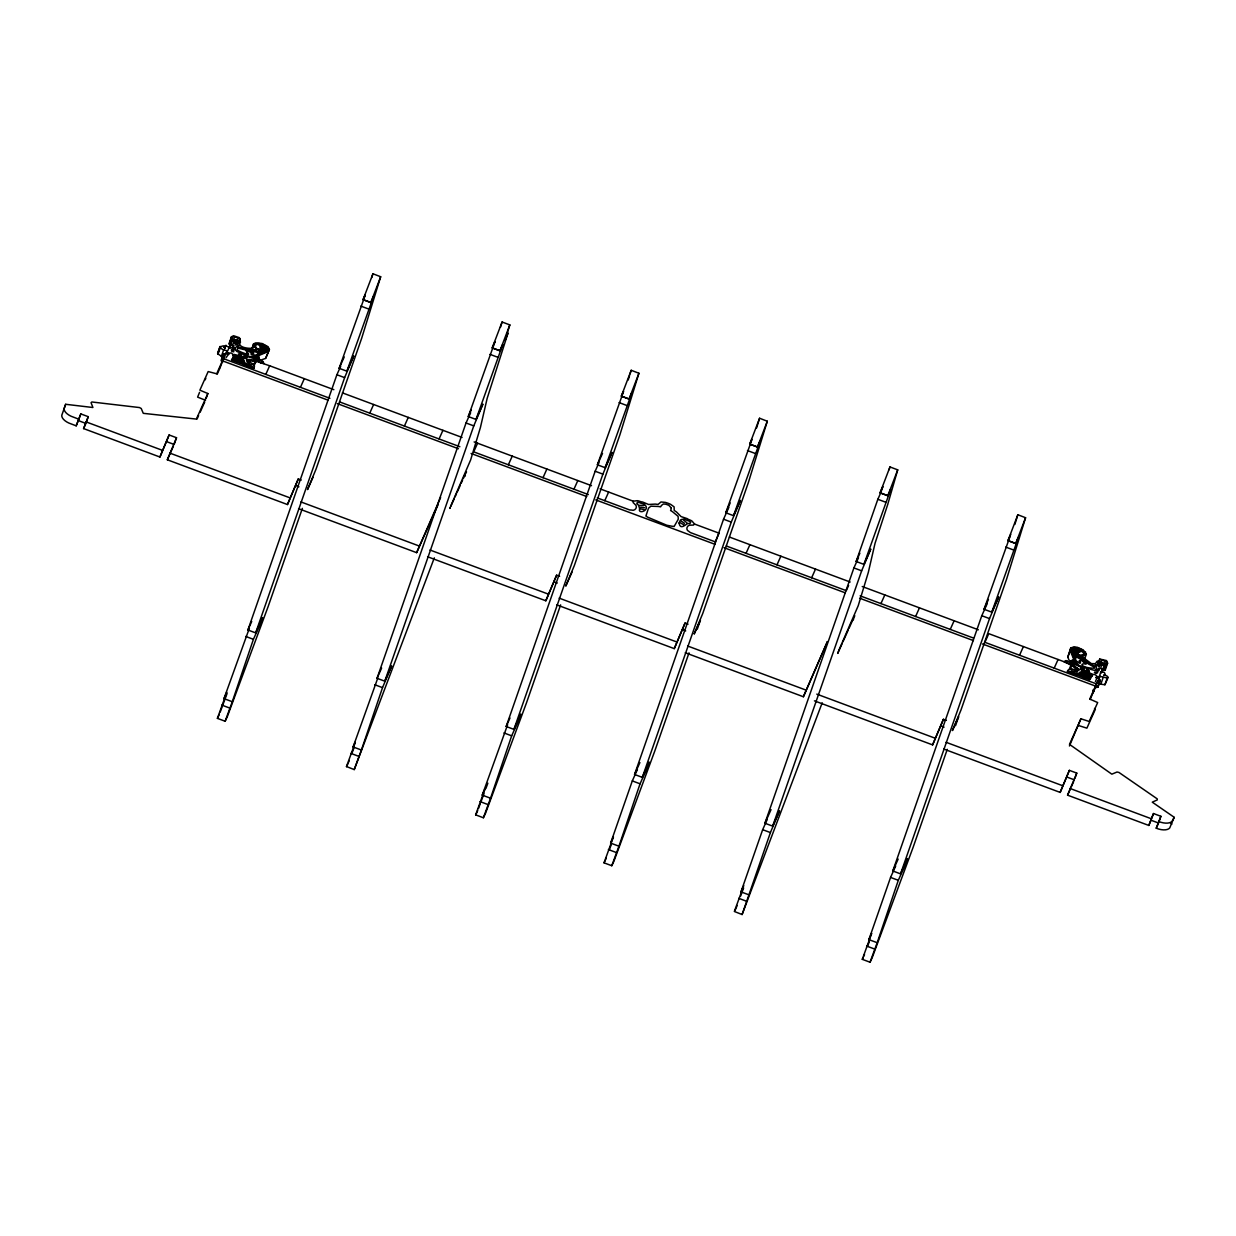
<?xml version="1.0" encoding="UTF-8"?>
<svg xmlns="http://www.w3.org/2000/svg" width="1236" height="1236" viewBox="0 0 1236 1236"><rect width="100%" height="100%" fill="white"/><g stroke="black" fill="none" stroke-linecap="round" stroke-linejoin="round"><path stroke-width="1.5" d="M248.22 356.123L236.632 351.348L233.156 346.003A2.441 1.236 19.2 0 1 233.419 345.833L233.712 345.694A3.492 1.761 19.2 0 0 233.959 345.447M240.201 362.967L239.892 362.457A2.178 1.097 19.2 0 0 239.305 362.071L237.482 361.808M1091.898 676.231C1091.589 672.554 1098.588 674.98 1096.131 677.699M237.142 362.102L236.864 361.36A1.669 0.834 19.2 0 0 236.231 360.974L236.231 360.974M1073.404 666.714L1074.223 667.301A4.604 2.333 19.2 0 0 1074.671 667.44L1075.119 666.837M1081.855 650.723L1080.573 651.588A1.777 0.896 19.2 0 1 1080.017 651.496L1079.615 652.083M234.469 341.878L234.608 341.878A4.666 2.348 19.2 0 1 235.149 341.893L236.308 342.078A2.982 1.499 19.2 0 0 236.787 342.109L236.849 342.125A16.501 8.328 19.2 0 0 237.683 342.387L238.548 342.557M1076.85 649.518L1076.803 649.564A1.7 0.865 19.2 0 0 1077.004 649.317L1075.799 648.22L1073.25 649.147A13.148 6.643 19.2 0 0 1072.137 650.939L1075.876 658.865L1075.196 660.905M1104.459 668.228L1105.278 669.958L1102.543 670.422L1100.643 672.399M246.335 355.968L246.906 357.266A3.399 1.715 19.2 0 1 246.767 357.637L246.119 358.656L243.507 357.606A2.395 1.205 19.2 0 1 243.384 357.065L246.026 357.791L244.944 357.559M261.507 344.782L261.708 345.107A2.58 1.298 19.2 0 0 262.047 345.354L262.156 345.416M1066.714 663.021L1064.953 661.6M234.407 338.185C231.286 334.817 239.753 338.819 238.254 338.819M259.421 344.319L261.12 345.663M639.645 508.645C637.637 514.006 646.938 511.441 646.351 507.363A26.435 13.333 19.2 0 0 645.995 506.25L644.481 504.242L640.603 503.098A5.16 2.596 19.2 0 0 639.707 502.681L637.343 502.31L636.834 503.794A9.239 4.666 19.2 0 1 638.548 505.277L639.645 508.645L643.971 509.572M230.452 346.204L230.514 348.228M1088.422 673.975L1087.108 673.11M259.56 360.495L265.601 358.425L269.433 349.448L268.088 346.713L262.047 343.484L255.744 342.882L253.565 343.886L253.241 345.786C258.957 350.19 235.427 348.753 240.448 342.202L239.46 337.691L233.573 335.728L231.426 336.795L229.077 343.546L230.607 345.462M1078.379 656.517C1082.489 660.735 1088.823 664.195 1094.617 667.285L1094.493 668.197C1082.705 668.336 1077.684 663.006 1086.073 663.948M238.486 356.957L237.822 356.385L238.857 356.54M600.078 488.853L633.203 501.198L637.05 500.704A3.631 1.823 19.2 0 1 639.043 501.074L641.221 501.816A62.202 31.379 19.2 0 1 642.674 502.032L648.529 504.473L655.312 504.087A77.914 39.32 19.2 0 1 658.062 504.442L660.982 501.97L665.323 502.388A15.465 7.802 19.2 0 1 670.684 504.396L674.114 506.868L674.207 510.437A77.914 39.32 19.2 0 1 676.54 511.998L681.082 516.602L687.139 518.595A62.202 31.379 19.2 0 1 688.344 519.367L690.46 520.232A3.631 1.823 19.2 0 1 692.175 521.237L694.539 524.049L693.442 525.099A21.568 10.877 19.2 0 0 691.248 525.145C687.139 524.265 684.914 529.904 689.055 531.542A27.717 13.982 19.2 0 0 690.399 532.577L715.52 541.955M260.781 362.812L263.129 362.89M1068.228 670.824C1071.859 672.678 1076.927 672.23 1077.406 668.073M371.789 277.513L372.948 273.774L380.673 276.74L361.638 338.355L316.045 469.124L307.517 489.595L312.986 477.39M380.673 276.74L370.815 302.542L363.06 299.653L372.948 273.774M572.036 572.144L565.764 586.096L574.307 565.625L619.885 434.856L638.919 373.257L631.194 370.275L630.051 374.014M638.919 373.257L629.062 399.043L621.322 396.153L631.194 370.275M756.602 427.95L759.584 418.247L767.309 421.229L748.274 482.828L702.697 613.612L694.153 634.068L700.426 620.132L697.259 629.217M767.309 421.229L757.452 447.015L749.711 444.126L759.584 418.247M955.505 725.717L958.672 716.633L952.415 730.569L960.944 710.113L1006.537 579.329L1025.571 517.73L1017.846 514.748L1014.849 524.45M1025.571 517.73L1015.714 543.516L1007.958 540.626L1017.846 514.748M1099.793 665.478L1097.383 664.165M1072.276 663.114L1071.736 663.979L1070.16 663.145A4.202 2.117 19.2 0 0 1070.623 663.717L1074.717 665.246L1073.96 665.833A7.215 3.646 19.2 0 1 1073.265 665.926L1072.755 666.019A8.358 4.218 19.2 0 0 1072.261 665.571L1063.949 661.693L1066.004 660.58L1069.48 662.11L1073.698 659.112L1070.113 650.522L1070.762 647.988L1073.821 646.891L1077.421 647.309L1083.261 649.966L1086.367 654.138L1084.605 659.19M231.379 349.819L231.611 351.194A4.712 2.379 19.2 0 0 232.013 351.457A3.986 2.009 19.2 0 1 232.43 351.395L233.681 351.874A9.332 4.712 19.2 0 0 233.604 351.549L233.882 350.73L231.765 349.819M257.551 349.448L247.432 350.391L237.59 348.011L237.281 349.896C239.799 352.275 253.751 356.802 246.675 352.631M259.606 344.937L259.745 345.833A1.777 0.896 19.2 0 0 260.132 346.049M1077.004 649.317L1077.019 649.224A1.978 1.004 19.2 0 1 1077.715 649.425L1078.379 650.198A1.7 0.865 19.2 0 1 1078.209 650.491L1078.209 650.507M560.634 604.867L526.428 703.006L485.485 813.412L483.384 817.753L475.644 814.864L485.053 788.877L482.241 795.134L490.553 798.209L511.673 735.822L518.548 720.526L520.789 714.084L513.913 729.379L506.173 726.49L595.149 471.24L598.966 462.727M483.384 817.753L490.553 798.209M947.27 749.34L913.064 847.479L872.122 957.885L870.036 962.226L862.295 959.337L871.689 933.35L868.877 939.623L877.189 942.697L898.309 880.31L905.185 864.999L907.425 858.557L900.55 873.867L892.809 870.978L981.786 615.713L987.131 603.817M870.036 962.226L877.189 942.697M743.238 887.232L734.338 911.473L742.11 914.532L770.414 832.57L779.53 810.831L772.654 826.127L764.914 823.238L853.906 567.927L858.495 557.73M260.487 345.74L261.816 346.868A1.7 0.865 19.2 0 1 262.109 346.76L263.546 347.069A1.978 1.004 19.2 0 1 263.979 347.393L265.199 348.073A1.978 1.004 19.2 0 1 265.477 348.428M1078.425 649.981L1078.503 649.951A1.7 0.865 19.2 0 0 1078.796 649.842L1075.876 648.251M1104.459 662.233C1109.186 662.094 1100.04 659.421 1101.23 660.271M249.332 359.521C246.273 362.565 249.749 366.505 253.704 367.37M1070.67 664.674L1070.53 665.91A28.397 14.322 19.2 0 1 1070.608 666.498L1070.623 666.575A15.311 7.725 19.2 0 0 1070.113 667.146L1069.943 668.568A49.888 25.168 19.2 0 0 1069.109 669.155L1068.8 669.402A7.941 4.002 19.2 0 0 1068.151 670.128L1067.966 670.453A51.711 26.095 19.2 0 0 1067.595 671.21L1067.595 671.21A12.005 6.056 19.2 0 0 1068.198 671.519L1089.457 679.645M1069.217 660.441L1067.765 657.258L1070.762 647.988M450.692 506.127L470.622 459.977L480.402 427.548L487.169 398.347L507.965 333.21M235.087 348.212L236.725 346.466L244.249 348.768A7.601 3.832 19.2 0 0 246.752 349.232L247.555 349.263A6.767 3.414 19.2 0 0 249.687 348.985C265.632 352.476 246.644 343.778 259.035 343.515A11.17 5.639 19.2 0 1 262.743 344.35C275.906 350.251 261.383 352.445 257.32 355.999A5.732 2.889 19.2 0 0 257.706 357.312L257.783 357.451M1083.879 661.121C1083.508 661.291 1076 659.128 1080.449 662.357C1080.403 665.91 1075.135 657.969 1074.872 661.662C1075.753 661.492 1074.934 661.615 1079.136 665.54A7.926 4.002 19.2 0 0 1080.14 666.034L1079.553 666.003A10.367 5.222 19.2 0 1 1076.726 665.262L1070.222 661.554A2.781 1.406 19.2 0 1 1070.376 661.198C1073.497 660.194 1073.358 664.01 1076.958 663.856M251.85 360.139L251.727 360.85A4.604 2.333 19.2 0 0 252.144 361.036L253.226 361.082M628.212 379.977L629.587 375.512M228.536 354.516C231.611 349.819 235.273 356.71 231.503 359.769M500.456 327.293L502.094 322.009L509.835 324.898L505.045 340.363L507.95 333.241M889.101 469.742L889.966 466.945L897.722 469.85L887.664 504.628M261.29 345.014L262.109 346.374M887.525 505.091L875.042 543.299L868.29 572.484L858.217 605.733L838.734 650.553M854.756 615.667L853.999 617.83M231.426 336.795L231.534 337.613C233.465 339.715 235.798 345.323 230.344 344.689L228.938 347.486C225.091 343.577 213.334 347.532 227.053 350.777L225.833 354.052L223.407 353.79L224.751 355.551L216.686 373.797L208.173 371.557L199.877 390.174L207.849 393.527L196.369 419.081L143.268 413.334L141.228 408.498L139.483 407.556L91.85 401.978L91.062 402.704L92.916 407.509L65.662 404.296L61.8 415.203A11.294 5.701 19.2 0 0 68.768 423.006L76.184 425.833L80.834 413.921L88.235 416.671L86.474 421.739M76.184 425.833L80.834 413.921M166.783 441.715L174.183 444.466L176.516 437.729L169.116 434.964L159.923 457.026L83.584 428.583L88.235 416.671M159.923 457.026L169.116 434.964M301.26 480.062L298.262 478.95L287.478 504.551L167.323 459.777L176.516 437.729M222.604 357.003L217.644 353.759L219.962 346.574M217.613 353.326L220.224 346.404M217.999 354.33L220.348 347.594M206.103 398.579L207.849 393.527M221.321 356.54L223.67 349.788M224.767 348.598L225.941 345.23M224.859 355.628L222.511 362.38L221.074 360.541L223.407 353.79M222.279 358.718L224.04 353.65M220.162 367.586L223.5 358.656L329.904 398.301M225.879 354.145L227.053 350.777M229.185 344.365L231.534 337.613M229.896 343.144L231.657 338.077M229.927 345.06L232.275 338.324M227.625 351.039A83.631 42.194 19.2 0 1 228.212 349.664L230.344 344.689M230.684 345.601L232.955 338.71M238.903 343.052L240.263 338.819M251.804 348.938L253.565 343.886M265.601 358.425L269.433 349.448M287.478 504.551L298.262 478.95M298.556 508.676L416.625 552.662L440.619 497.521M427.61 556.756L545.833 600.789L556.617 575.188L559.614 576.316M545.833 600.789L556.617 575.188M556.803 604.883L674.269 648.637L685.053 623.037L688.05 624.165M674.269 648.637L685.053 623.037M803.385 696.749L827.394 641.623L803.385 696.749L685.269 652.747M814.431 700.858L932.608 744.891L943.408 719.29L946.39 720.403M932.608 744.891L943.408 719.29M1067.765 657.258L1070.113 650.522M1084.405 655.404L1085.579 652.036M1098.572 662.403L1099.746 659.02L1106.56 660.58L1107.611 663.222L1105.278 669.958M1069.434 746.003L1080.913 718.78L1089.179 721.484L1097.676 702.558L1089.75 699.051L1097.846 680.866L1100.287 680.464L1098.371 679.105C1097.244 672.523 1110.608 681.515 1107.07 676.03C1103.145 675.304 1106.992 671.071 1101.183 672.446L1102.342 669.541C1097.939 666.173 1104.134 664.056 1106.915 663.732L1107.611 663.222M1093.18 692.824L1096.502 683.894L984.907 642.318L988.769 633.666L1063.949 661.693M1090.214 699.483L1097.846 680.866M1098.248 681.051L1100.009 675.999M1101.168 672.925L1102.342 669.541M943.701 749.016L1060.164 792.415L1069.372 770.352L1076.772 773.103L1075.011 778.17M1102.543 670.422L1104.891 663.67M1102.697 670.36L1105.046 663.608M1095.498 687.618L1097.954 687.216L1099.947 679.97M1103.501 670.515L1105.849 663.763M1097.954 687.216L1100.287 680.464M1060.164 792.415L1069.372 770.352M1104.567 670.484L1107.348 662.419M1098.201 683.029L1100.828 684.203L1103.176 677.452M1100.828 684.203L1104.907 684.744L1107.24 678.008M1104.907 684.744L1108.244 677.235M1159.136 821.353L1160.882 816.285L1153.482 813.535L1148.831 825.447L1067.564 795.165L1076.772 773.103M1148.831 825.447L1153.482 813.535M1080.913 718.78L1069.495 744.366L1111.828 774.169L1117.004 772.021L1118.966 772.454L1157.267 798.889L1157.267 799.924L1152.261 802.164L1174.185 817.274L1169.735 827.95A11.294 5.701 19.2 0 1 1158.765 829.078L1156.232 828.197L1160.882 816.285M340.719 366.227L336.887 374.74L247.911 629.989L255.651 632.878L262.542 617.583L260.286 624.025L253.411 639.321L232.291 701.708L223.979 698.634L226.791 692.376L217.397 718.363L225.137 721.252L227.223 716.895L268.166 606.49L302.372 508.367M223.979 698.634L249.394 628.151M255.651 632.878L344.628 377.629L353.759 355.875L346.883 371.186L339.143 368.297L365.315 295.002M232.291 701.708L225.137 721.252M346.883 371.186L373.627 296.285L370.815 302.542M355.365 742.295L346.466 766.536L354.238 769.595L434.315 557.853M470.622 412.793L466.034 422.99L377.042 678.301L384.782 681.19L391.657 665.895L382.527 687.633L361.422 750.02L353.11 746.946L377.814 677.992M468.274 416.547L495.018 341.646L492.206 347.903L499.947 350.792L502.758 344.535L476.014 419.437L468.274 416.547L471.318 409.796M492.206 347.903L502.094 322.009M361.422 750.02L354.238 769.595M384.782 681.19L473.774 425.879L482.905 404.141L476.014 419.437M499.947 350.792L509.835 324.898M482.241 795.134L507.641 724.651M513.913 729.379L602.89 474.13L612.021 452.391L605.13 467.687L597.39 464.798L623.577 391.503M605.13 467.687L631.874 392.785L629.062 399.043M728.885 507.316L723.539 519.213L634.562 774.462L642.303 777.367L649.178 762.056L646.938 768.498L640.047 783.809L618.942 846.197L610.63 843.106L613.442 836.849L604.033 862.836L611.774 865.725L613.859 861.384L654.802 750.978L689.024 652.84M610.63 843.106L632.307 780.905L637.421 769.549M642.303 777.367L731.279 522.102L740.395 500.364L733.52 515.659L725.779 512.77L751.967 439.475M618.942 846.197L611.774 865.725M733.52 515.659L760.264 440.758L757.452 447.015M749.294 894.957L740.982 891.882L762.658 829.68L767.077 819.854M772.654 826.127L861.647 570.816L870.777 549.078L863.902 564.373L856.162 561.484L877.838 499.282L880.65 493.025L888.39 495.914L890.646 489.471L887.819 495.729L880.078 492.84L889.951 466.992M881.206 491.418L882.89 486.582L880.078 492.84M863.902 564.373L888.39 495.914M887.819 495.729L897.722 469.85M868.877 939.623L890.569 877.421L895.667 866.065M900.55 873.867L989.526 618.603L998.657 596.864L991.782 612.16L984.041 609.271L1010.214 535.976M991.782 612.16L1018.526 537.258L1015.714 543.516M450.476 506.714L449.873 508.429L450.275 507.548M837.823 653.18L838.564 651.063M466.126 472.894L466.513 471.797M1089.936 679.584L1091.898 676.185M853.257 619.916L853.612 618.912M220.224 711.998L222.047 707.1M222.665 705.447L226.976 693.798M348.676 762.149L349.278 760.526M352.136 752.801L353.959 747.888M465.369 474.979L464.798 476.493M478.486 808.514L480.294 803.601M480.912 801.948L484.002 793.62M485.887 788.522L487.865 783.207M609.302 849.92L611.156 844.93M736.548 907.085L737.15 905.463M740.611 896.115L743.624 887.989M867.564 946.421L869.418 941.43M247.663 356.184L249.239 357.189A9.131 4.604 19.2 0 0 249.579 356.941M822.203 702.79L742.11 914.532M606.273 858.124L605.532 859.777M864.52 954.625L863.794 956.278M232.136 347.517L232.198 347.409A6.412 3.229 19.2 0 0 232.059 348.258L234.994 349.664M1098.897 670.36L1098.928 670.314A6.412 3.229 19.2 0 1 1098.371 670.994C1092.408 670.375 1086.614 667.795 1080.789 666.297M256.964 349.031L258.664 349.077M1066.869 662.975L1072.06 664.582M83.584 428.583L85.887 423.423L78.486 420.657M167.323 459.777L173.411 446.165M199.552 392.337L197.621 397.127L205.516 400.263M205.13 379.885L205.825 378.309M226.049 357.745L228.397 354.299M232.708 346.667L232.708 345.369M265.786 374.415L269.664 365.763L333.844 389.664M300.441 387.316L304.319 378.664M369.749 413.148L373.627 404.496M404.404 426.049L408.282 417.397M439.058 438.965L442.936 430.313M416.625 552.662L438.286 504.273M477.59 443.214L473.712 451.866L588.321 494.57M508.367 464.782L512.245 456.13M543.021 477.699L546.884 469.047M573.952 489.209L577.815 480.557M604.759 500.704L608.637 492.036M632.94 501.09L633.187 502.65A21.568 10.877 19.2 0 1 634.717 504.087C638.471 506.451 635.227 511.565 631.38 510.051A27.717 13.982 19.2 0 1 629.634 509.927L597.297 497.907M715.227 541.847L719.105 533.195L694.539 524.049M746.05 553.326L749.928 544.674M776.98 564.852L780.858 556.2M811.635 577.768L815.513 569.116M848.607 585.478L846.289 590.669L726.289 545.972M880.944 603.585L884.822 594.933M915.598 616.501L919.46 607.849M950.252 629.402L954.115 620.75M1019.545 655.219L1023.423 646.567M1054.2 668.135L1058.078 659.483M1095.266 670.082L1099.329 668.691A2.441 1.236 19.2 0 0 1099.252 668.398L1099.159 668.104A3.492 1.761 19.2 0 1 1099.159 667.78M1095.39 681.608L1096.95 678.116L1096.069 677.714M1067.564 795.165L1069.851 790.067M1071.38 786.668L1073.667 781.554M1156.232 828.197L1158.549 823.037L1151.149 820.271M197.08 419.019L198.61 415.605M200.155 412.191L204.743 401.978M217.181 374.23L220.332 367.216M363.06 299.653L365.176 294.956M339.143 368.297L344.241 356.941M247.911 629.989L251.727 621.492M450.8 506.374L454.323 498.541M455.064 496.887L456.547 493.581M457.289 491.943L460.395 485.037M461.121 483.43L462.558 480.232M463.268 478.641L465.555 473.558M377.042 678.301L381.615 668.089M353.11 746.946L355.211 742.249M621.322 396.153L623.438 391.457M597.39 464.798L602.504 453.442M506.173 726.49L509.989 717.992M749.711 444.126L751.812 439.429M725.779 512.77L730.198 502.944M634.562 774.462L639.908 762.566M856.162 561.484L859.87 553.203M842.195 643.477L837.745 653.38M842.937 641.824L848.267 629.974M848.993 628.367L853.427 618.51M764.914 823.238L771.032 809.642M740.982 891.882L743.794 885.625M1007.958 540.626L1010.77 534.369M984.041 609.271L988.445 599.46M892.809 870.978L898.155 859.066M218.2 716.818L217.397 718.363M218.401 716.401L219.344 714.3M476.463 813.319L475.644 814.864M476.648 812.902L477.729 810.507M605.037 860.874L604.033 862.836M863.3 957.375L862.295 959.337M347.996 763.647L346.497 766.706M735.034 910.422L736.131 908.012M1096.224 669.232L1096.409 666.745L1089.271 663.577A7.601 3.832 19.2 0 1 1087.124 662.311L1086.521 661.832A6.767 3.414 19.2 0 1 1085.223 660.271C1070.886 652.175 1091.465 658.865 1082.751 650.383A11.17 5.639 19.2 0 0 1079.461 648.606C1066.096 644.28 1073.667 654.725 1074.393 660.395A5.732 2.889 19.2 0 1 1073.111 661.09L1072.925 661.136M1096.378 685.177L1097.599 686.722M252.422 361.128L253.813 360.958M1081.021 666.93L1079.244 666.405A9.131 4.604 19.2 0 1 1079.182 666.003M1174.2 817.382L1172.083 821.214A11.294 5.701 19.2 0 1 1161.114 822.342L1158.58 821.461M231.796 360.124L253.21 367.895A12.005 6.056 19.2 0 0 253.859 368.096L253.874 368.05A51.711 26.095 19.2 0 0 254.183 367.277L254.307 366.938A7.941 4.002 19.2 0 0 254.4 365.995L254.369 365.624A49.888 25.168 19.2 0 0 254.23 364.728L255.203 363.538A15.311 7.725 19.2 0 0 255.265 362.828L255.327 362.766A28.397 14.322 19.2 0 1 255.852 362.395L256.686 361.437L269.664 365.763M1079.986 650.012L1078.348 650.46M249.981 350.452C250.043 350.761 257.613 354.284 251.078 353.465C250.089 356.74 257.799 353.125 256.161 356.617C255.883 355.767 255.126 356.725 249.981 356.632A7.926 4.002 19.2 0 1 248.884 356.354L249.332 356.694A10.367 5.222 19.2 0 0 251.912 357.976L259.406 359.475A2.781 1.406 19.2 0 0 259.575 359.135C257.969 356.401 255.404 359.413 252.824 356.833M1075.366 671.349L1075.413 671.272A2.781 1.406 19.2 0 0 1075.783 671.519L1076.927 671.071M1099.746 659.02L1099.468 660.596L1097.027 661.322L1095.42 663.67L1091.388 663.624L1082.195 656.779L1086.367 654.138M1080.079 650.955L1078.333 651.017M256.362 355.844L257.428 353.944L266.188 350.684A13.148 6.643 19.2 0 0 266.76 348.691L265.663 346.404L263.948 346.42A1.7 0.865 19.2 0 0 263.901 346.652L263.917 346.729M1079.152 655.698L1083.848 660.101M1097.661 672.554L1096.425 673.388A4.712 2.379 19.2 0 1 1095.946 673.311A3.986 2.009 19.2 0 0 1095.683 673.002L1094.447 672.538A9.332 4.712 19.2 0 1 1094.725 672.369M263.778 363.585L263.175 361.484L259.498 360.356L258.787 355.52L267.949 351.673M235.489 343.392L238.007 343.994L235.273 343.407M1087.989 673.172L1087.155 672.585M236.879 356.725L237.745 356.555M1084.096 677.668L1085.069 677.297A1.669 0.834 19.2 0 1 1085.625 677.421L1085.749 677.467M1079.97 649.75L1079.615 649.812A2.58 1.298 19.2 0 1 1079.182 649.765L1079.059 649.75M1082.211 667.44L1080.851 667.95A3.399 1.715 19.2 0 0 1080.666 668.305L1080.357 669.448L1083.014 670.36A2.395 1.205 19.2 0 0 1083.524 670.051L1081.006 669.016L1082.118 669.433M1101.539 664.906L1101.446 664.813A4.666 2.348 19.2 0 0 1101.044 664.489L1100.071 663.886A2.982 1.499 19.2 0 1 1099.716 663.593A16.501 8.328 19.2 0 1 1098.866 663.222L1098.171 662.851M1084.157 668.027A3.368 1.7 19.2 0 0 1084.605 668.12L1084.714 668.12M1081.253 676.308L1081.871 676.138A2.178 1.097 19.2 0 1 1082.597 676.231L1084.096 677.22M1080.295 675.335L1075.629 673.774A14.384 7.261 19.2 0 0 1074.424 673.388L1072.462 672.415A6.319 3.198 19.2 0 1 1071.921 671.936L1071.921 671.936M1097.058 676.386L1099.036 677.204M1096.826 676.911L1098.804 677.73M1078.364 656.594L1077.962 657.336L1075.428 655.961M1074.455 653.659L1074.81 653.504A1.792 0.912 19.2 0 1 1075.475 653.489L1076.262 653.859A1.73 0.865 19.2 0 1 1076.525 654.138M242.982 361.793L244.573 361.144L243.307 359.861A4.419 2.225 19.2 0 1 242.41 359.599C240.541 361.607 244.295 360.418 242.998 360.541M241.731 354.825L240.325 355.35A11.217 5.655 19.2 0 1 239.877 355.118L238.363 354.068L239.552 354.547A4.774 2.41 19.2 0 1 239.799 354.099L241.437 354.763M65.662 404.296L64.148 408.452A11.294 5.701 19.2 0 0 71.116 416.254L78.517 419.081M263.654 346.992L263.716 346.945A1.7 0.865 19.2 0 1 264.025 346.837L265.446 347.161A1.978 1.004 19.2 0 1 265.894 347.486M1076.664 674.578L1079.322 675.242A3.198 1.607 19.2 0 1 1080.187 675.505L1081.067 676.138A1.993 1.004 19.2 0 1 1081.191 676.401M1092.717 674.871L1086.861 675.072L1076.803 673.017M236.215 357.343L238.733 357.42M261.708 361.144L262.913 362.828M1098.665 666.358C1101.291 667.301 1093.273 663.516 1095.683 664.752M1085.362 672.013L1084.25 671.163M1079.445 675.165L1080.14 675.103A2.256 1.143 19.2 0 1 1080.697 675.227L1082.334 676.092M1094.725 672.369L1097.444 672.353M234.284 340.379L238.224 341.012M234.176 341.229L237.513 341.661A30.869 15.574 19.2 0 1 238.548 341.909L238.702 341.939M1073.08 666.173L1076.695 667.425A1.746 0.881 19.2 0 1 1077.39 668.212L1075.165 669.665A6.056 3.059 19.2 0 0 1074.609 670.221L1074.424 670.7A5.593 2.827 19.2 0 1 1074.208 671.148L1073.528 671.565A9.873 4.975 19.2 0 1 1073.111 671.596L1070.747 669.34A12.963 6.535 19.2 0 0 1069.743 668.939M1072.215 651.851L1074.223 652.392A3.538 1.777 19.2 0 1 1074.594 652.762L1075.876 653.504M235.242 356.74L236.679 357.204M226.59 353.357L227.857 353.666A2.348 1.19 19.2 0 1 228.027 353.944M234.732 341.708L237.976 342.187A11.34 5.732 19.2 0 1 238.826 342.48L238.872 342.542M251.14 350.792L258.648 352.754L259.977 352.167M1083.339 662.172L1085.193 661.476L1084.235 662.527L1086.12 663.67M234.485 341.09L235.18 341.012A4.62 2.333 19.2 0 1 236.091 341.09L238.548 341.909M1086.011 674.501L1087.17 674.686A2.549 1.282 19.2 0 1 1087.618 674.98M259.498 352.353C257.737 349.819 255.388 352.507 250.8 349.742M226.821 352.26L228.861 352.94M226.574 352.785L228.629 353.465M233.573 358.44L234.933 358.502M260.132 347.857L261.816 348.042M234.16 355.937L235.829 356.555M1075.057 669.649L1074.408 669.109L1076.123 669.232M260.595 350.159A1.73 0.865 19.2 0 1 260.997 350.128L263.113 350.468A2.225 1.128 19.2 0 1 263.654 350.869L263.716 350.931M1074.3 655.204L1076.17 655.497A2.287 1.143 19.2 0 1 1076.602 655.837M234.546 359.784L235.582 359.784A3.523 1.777 19.2 0 1 236.215 359.985A3.94 1.993 19.2 0 1 236.849 360.248L249.471 365.81A6.319 3.198 19.2 0 0 250.228 365.81L250.29 365.81M233.573 359.892L234.562 359.892A2.796 1.406 19.2 0 1 235.736 360.232L236.184 360.495M259.375 349.309L259.467 349.294A1.9 0.958 19.2 0 1 259.946 349.263L262.017 349.942M264.597 347.579L264.689 347.563A1.9 0.958 19.2 0 1 265.107 347.517L266.451 348.166M1073.883 648.977L1075.335 649.379A1.9 0.958 19.2 0 1 1075.598 649.657L1075.66 649.734M1072.524 650.553L1074.64 651.31A4.743 2.395 19.2 0 1 1075.196 651.743L1075.32 651.851M1072.261 650.97L1074.378 651.727A4.743 2.395 19.2 0 1 1074.934 652.16L1075.675 652.654A4.743 2.395 19.2 0 1 1076.232 653.087L1077.684 653.906A1.9 0.958 19.2 0 1 1078.008 654.23L1078.055 654.308M1073.775 650.831L1075.892 651.588A4.743 2.395 19.2 0 1 1076.463 652.021L1076.571 652.129M1073.559 651.897L1075.057 652.268M1074.918 651.882L1077.035 652.654A4.743 2.395 19.2 0 1 1077.591 653.071L1077.715 653.18M263.33 347.548L263.407 347.532A1.7 0.865 19.2 0 1 263.809 347.517L263.994 347.532M1085.502 670.978L1086.83 671.225A3.507 1.777 19.2 0 1 1087.077 671.565L1088.221 671.967A7.524 3.801 19.2 0 1 1088.792 672.399M1084.513 668.259L1080.666 668.305M256.748 359.29L256.563 360.325L258.525 360.51A17.026 8.59 19.2 0 0 258.71 360.232L258.834 359.8A2.039 1.035 19.2 0 0 258.648 359.398L254.786 359.382L260.781 362.735M264.535 348.954L266.497 349.417M1097.892 662.558L1097.97 662.542A11.34 5.732 19.2 0 1 1098.804 662.882L1101.477 664.613M1088.205 674.439L1089.596 675.026M1086.568 672.492L1086.027 671.689M234.516 360.618L235.736 360.804A2.472 1.251 19.2 0 1 236.555 360.788L236.818 360.819A1.591 0.803 19.2 0 1 237.667 361.113L238.687 361.715M239.599 362.133L241.422 362.565A2.256 1.143 19.2 0 1 241.916 362.828L242.38 363.322M235.891 360.495L237.575 360.588M261.445 349.603L261.615 349.603A4.743 2.395 19.2 0 1 262.341 349.649L263.253 349.757A4.743 2.395 19.2 0 1 263.979 349.819L266.064 350.622M1073.713 652.701L1073.806 652.685A2.225 1.128 19.2 0 1 1074.501 652.747L1074.594 652.762M1082.999 672.353L1081.871 671.766A1.576 0.788 19.2 0 1 1081.917 671.225L1084.791 672.446L1082.273 672.492A4.419 2.225 19.2 0 1 1081.423 672.106L1081.284 672.029M260.024 346.976L262.217 347.934A3.075 1.545 19.2 0 1 262.279 348.289L264.442 348.753M249.533 361.715L250.614 362.21L249.178 359.676A1.746 0.881 19.2 0 1 250.29 359.537L252.654 360.495M238.162 340.456A10.661 5.377 19.2 0 0 237.25 340.116L235.025 339.653A4.929 2.487 19.2 0 0 234.284 339.699L238.455 340.58M1099.051 669.448L1100.117 668.521M240.047 356.988L239.243 357.189A2.518 1.267 19.2 0 0 238.981 357.482L239.521 358.471A10.259 5.176 19.2 0 0 239.939 358.919L240 358.965A2.317 1.174 19.2 0 0 240.495 359.29L241.669 359.738M263.948 348.367L264.071 348.367A2.889 1.452 19.2 0 1 264.597 348.413L265.508 348.676A11.433 5.763 19.2 0 1 266.049 348.923L266.173 348.985M1074.455 673.373L1086.459 676.447A42.07 21.228 19.2 0 1 1088.437 676.463L1090.322 676.586L1076.633 673.404A22.912 11.557 19.2 0 1 1075.49 673.203L1075.397 673.187M246.767 352.631L248.39 351.627L246.026 350.916L248.791 351.256L248.776 349.865L249.564 351.549M260.472 348.722L260.641 348.722A4.743 2.395 19.2 0 1 261.368 348.768L263.469 349.587M262.109 348.691L262.279 348.691A4.743 2.395 19.2 0 1 263.005 348.737L266.204 350.159M263.222 349.294L263.376 349.294A4.743 2.395 19.2 0 1 264.102 349.355L265.091 349.556M1077.097 671.133L1078.564 670.422A4.125 2.086 19.2 0 0 1078.302 669.835L1077.653 669.479M1082.921 651.758L1081.917 651.604A2.148 1.081 19.2 0 1 1081.315 651.372M1097.614 664.242L1099.746 665.401M1073.281 653.72L1073.342 653.72A3.136 1.576 19.2 0 1 1074.439 653.875L1075.552 654.524A3.538 1.792 19.2 0 1 1075.876 654.895M237.822 355.381A7.524 3.801 19.2 0 1 238.563 355.427L239.691 355.875A3.507 1.777 19.2 0 1 240.124 355.783L242.333 356.586M1084.961 676.277L1086.552 677.204A2.796 1.406 19.2 0 1 1087.649 677.714L1088.36 678.332M639.336 505.37L644.033 505.509M1089.302 674.516L1090.971 675.134M1082.288 670.901L1084.034 671.009A1.885 0.942 19.2 0 0 1084.513 670.53L1085.934 670.87M1083.308 676.386L1084.497 676.602A1.591 0.803 19.2 0 1 1085.332 676.942L1085.548 677.081A2.472 1.251 19.2 0 1 1086.011 677.498L1086.042 677.529M249.301 361.206L250.244 361.7M1081.84 667.548L1083.725 667.888M1081.222 650.939L1079.615 650.6M263.237 351.936L263.191 351.889A3.136 1.576 19.2 0 0 262.295 351.318L260.997 351.055A3.538 1.792 19.2 0 0 260.472 351.117M1074.872 650.677L1076.819 651.573M1086.49 674.053L1088.437 674.825M1075.181 654.199L1075.32 654.215A4.558 2.302 19.2 0 1 1075.876 654.246L1077.684 655.003A3.229 1.638 19.2 0 1 1077.977 655.358M242.241 358.904L243.399 359.259A1.576 0.788 19.2 0 0 243.631 358.919L242.287 357.42A1.885 0.942 19.2 0 1 242.302 356.771L244.713 356.385L246.767 357.637M1083.014 660.642L1075.737 656.517M1089.04 672.801L1090.538 673.45A4.295 2.163 19.2 0 1 1090.677 673.744M1090.708 673.419L1092.191 674.068A4.295 2.163 19.2 0 1 1092.346 674.362M1088.344 673.496L1089.843 674.145A4.295 2.163 19.2 0 1 1089.982 674.439M1090.461 673.991L1091.944 674.64A4.295 2.163 19.2 0 1 1092.083 674.933M1099.685 661.986L1102.636 663.825A29.231 14.755 19.2 0 1 1101.709 663.176L1099.53 661.878M265.57 346.374L262.279 345.647A1.7 0.865 19.2 0 0 262.387 345.91L262.434 345.987M1087.047 676.834L1087.077 676.834A2.92 1.468 19.2 0 1 1087.695 676.957L1089.07 677.683A2.966 1.499 19.2 0 1 1089.364 678.039M234.392 340.394L234.516 340.41A29.231 14.755 19.2 0 0 235.674 340.533L238.038 340.981M247.324 361.993L247.803 363.044A2.781 1.406 19.2 0 0 248.251 363.106M1072.894 649.842L1074.64 650.769M640.588 507.224L644.651 507.749M1077.282 651.851L1078.626 652.793M262.665 350.869L263.592 351.163A2.487 1.251 19.2 0 1 264.118 351.503M1084.636 670.963L1085.826 671.627A5.84 2.951 19.2 0 1 1085.671 671.936M1072.338 664.628L1073.636 664.35L1070.917 662.002A2.039 1.035 19.2 0 0 1070.391 662.156L1070.16 662.527A17.026 8.59 19.2 0 0 1070.067 662.836L1070.314 663.176M265.431 351.271L263.577 350.391A3.538 1.777 19.2 0 0 263.021 350.421M1075.32 650.383L1076.973 651.001A4.28 2.163 19.2 0 1 1077.298 651.295M1073.559 673.697L1078.673 675.381M1099.994 661.523L1103.346 663.469A4.929 2.487 19.2 0 0 1102.852 662.96L1100.905 661.863A10.661 5.377 19.2 0 0 1099.994 661.523L1099.7 661.43M238.687 343.33L235.952 342.774A20.78 10.491 19.2 0 0 234.778 342.666A5.964 3.013 19.2 0 1 235.273 342.511L238.811 343.361M1073.451 649.734L1073.59 649.765A11.433 5.763 19.2 0 1 1074.161 649.935L1075.011 650.321A2.889 1.452 19.2 0 1 1075.413 650.63L1075.505 650.708M1078.209 669.727L1078.642 669.819A1.622 0.819 19.2 0 0 1079.291 669.773L1078.75 668.877A4.774 2.41 19.2 0 0 1077.838 668.599L1077.668 668.537M1098.464 662.249L1100.982 663.315A4.62 2.333 19.2 0 1 1101.709 663.825L1102.141 664.335M236.941 357.374L238.193 358.023M248.019 360.402L247.061 360.016A1.622 0.819 19.2 0 1 246.628 359.552L247.694 359.274A4.774 2.41 19.2 0 1 248.56 359.645L248.73 359.707M1078.24 648.745C1081.299 648.622 1087.031 654.771 1081.114 655.327A2.101 1.066 19.2 0 1 1080.666 655.281L1080.048 655.095A8.328 4.202 19.2 0 1 1079.182 654.725M1080.171 673.682C1077.869 670.839 1082.721 672.43 1083.879 673.496A2.317 1.174 19.2 0 0 1084.482 673.574L1084.559 673.574A10.259 5.176 19.2 0 0 1085.193 673.527L1086.351 673.172A2.518 1.267 19.2 0 0 1086.382 672.786L1085.965 672.137M1080.032 655.543L1078.796 654.678M247.71 366.026L242.75 363.971M1086.568 673.28L1087.989 674.269M261.399 350.19L261.847 350.375A1.792 0.912 19.2 0 1 262.31 350.808L262.449 351.148M256.686 361.437L254.863 361.051A8.358 4.218 19.2 0 0 254.168 361.066L253.936 360.757A7.215 3.646 19.2 0 1 253.457 360.155L253.365 359.259L255.528 360.325M243.492 360L240.479 358.239L243.446 358.502M342.434 392.878L462.063 437.436M474.13 441.932L591.519 485.671M729.379 537.027L850.167 582.017M862.234 586.528L978.371 629.788M248.096 366.196L254.075 368.421M1067.178 671.333L1073.142 673.558M339.993 402.055L459.854 446.706M860.148 595.845L973.505 638.07M222.511 360.85L328.328 400.263M337.366 403.631L458.432 448.745M471.086 453.457L586.745 496.532M595.767 499.9L715.041 544.334M724.064 547.702L845.146 592.801M859.592 598.193L973.443 640.603M982.481 643.971L1095.529 686.088M1092.763 690.121L1094.154 690.63M1078.564 725.532L1086.892 728.159L1095.343 709.309L1094.509 708.444M295.914 485.686L298.911 486.814M554.269 581.94L557.266 583.052M682.705 629.788L685.702 630.901M941.059 726.042L944.057 727.154M1067.023 777.104L1074.424 779.854M85.917 421.831L162.271 450.275M169.672 453.04L289.827 497.799M300.904 501.924L418.958 545.91M429.958 550.005L548.166 594.053M559.151 598.131L676.602 641.901M687.618 645.995L805.733 689.997M816.78 694.122L934.957 738.139M946.05 742.28L1062.512 785.663M1069.912 788.429L1151.179 818.695M363.631 299.823L371.372 302.727M492.778 348.089L500.518 350.978M621.893 396.339L629.634 399.228M750.283 444.311L758.023 447.2M1008.53 540.812L1016.27 543.701M360.819 306.095L368.56 308.985M489.966 354.346L497.706 357.235M619.082 402.596L626.822 405.485M747.471 450.568L755.211 453.457M877.838 499.282L885.579 502.171M1005.718 547.069L1013.458 549.958M336.887 374.74L344.628 377.629M466.034 422.99L473.774 425.879M595.149 471.24L602.89 474.13M723.539 519.213L731.279 522.102M853.906 567.927L861.647 570.816M981.786 615.713L989.526 618.603M245.67 636.432L253.411 639.321M503.917 732.933L511.673 735.822M632.307 780.905L640.047 783.809M890.569 877.421L898.309 880.31M374.786 684.744L382.527 687.633M762.658 829.68L770.414 832.57M221.738 705.076L229.479 707.965M350.854 753.388L358.61 756.277M480.001 801.577L487.741 804.466M608.375 849.549L616.131 852.454M738.742 898.325L746.482 901.214M866.637 946.065L874.377 948.954M263.083 349.757L264.442 350.468M1065.154 661.708L1067.332 661.322M1102.095 664.505L1099.53 662.805A30.869 15.574 19.2 0 0 1098.603 662.326M1086.104 677.606L1087.124 678.255M244.898 355.381L246.505 356.354M263.515 345.215C261.059 343.222 252.855 343.747 256.408 348.089A2.101 1.066 19.2 0 0 256.764 348.336L257.351 348.598A8.328 4.202 19.2 0 0 258.247 348.892M233.774 359.367L234.114 359.552A3.878 1.962 19.2 0 1 234.562 359.846M242.024 357.389L240.603 357.358M264.349 348.258L262.681 347.64A4.28 2.163 19.2 0 0 262.233 347.64M1082.674 668.506L1084.513 670.314M680.325 522.843L684.126 524.945M1086.676 669.649L1088.36 670.097A4.774 2.41 19.2 0 1 1088.19 670.7L1089.41 671.133L1087.525 670.916A11.217 5.655 19.2 0 1 1087.031 670.777L1086.429 669.526M240.34 356.632L239.398 356.91M245.918 363.477L237.142 358.517L233.11 354.639M246.783 364.496L246.706 364.45A22.912 11.557 19.2 0 1 245.732 363.863L233.511 357.389L234.964 358.502A42.07 21.228 19.2 0 1 236.385 359.753L236.818 360.139M1088.452 676.478L1089.534 677.421M241.885 356.988L240.526 356.71A5.84 2.951 19.2 0 0 240.402 357.034M255.775 360.464L257.459 360.773A4.202 2.117 19.2 0 0 258.231 360.665L258.216 360.603M1074.501 653.319L1073.62 652.948A2.487 1.251 19.2 0 0 1072.987 652.84M681.237 521.098L684.528 523.322M1170.538 823.114L1171.852 824.134M235.643 359.63L235.674 359.645A2.92 1.468 19.2 0 0 235.103 359.321L233.573 358.981A2.966 1.499 19.2 0 0 233.079 359.027M237.327 355.504L235.891 354.979A4.295 2.163 19.2 0 0 235.443 355.118M235.674 354.886L234.114 354.392A4.295 2.163 19.2 0 0 233.774 354.5M237.297 356.447L235.844 355.922A4.295 2.163 19.2 0 0 235.412 356.061M235.412 355.443L233.975 354.933A4.295 2.163 19.2 0 0 233.527 355.072M261.507 351.07L261.399 350.993A4.558 2.302 19.2 0 0 260.981 350.669L259.096 350.051A3.229 1.638 19.2 0 0 258.618 350.112M683.4 519.908L686.861 522.797M1081.129 672.786C1081.655 672.029 1079.94 674.532 1082.69 673.048M257.861 344.38L258.695 344.921A2.148 1.081 19.2 0 0 259.297 345.138M247.185 361.87L246.798 360.402A4.125 2.086 19.2 0 1 247.277 360.232M1079.383 652.237L1077.081 651.511A3.075 1.545 19.2 0 0 1076.757 651.727M238.842 345.57C241.19 346.173 233.326 343.793 235.412 344.751M245.377 356.431L244.017 354.917A3.368 1.7 19.2 0 0 244.496 355.211M261.368 352.337L259.792 351.364A2.287 1.143 19.2 0 0 259.236 351.318M1076.571 650.522L1076.525 650.46A1.7 0.865 19.2 0 0 1076.262 650.198L1074.841 649.703A1.978 1.004 19.2 0 0 1074.378 649.781M1098.356 678.131L1097.213 677.544A2.348 1.19 19.2 0 0 1096.888 677.637M238.193 358.641L237.235 358.038A2.549 1.282 19.2 0 0 236.679 357.961M244.805 364.666L242.41 363.446A3.198 1.607 19.2 0 0 241.592 363.09L240.464 362.967A1.993 1.004 19.2 0 0 240.17 363.09M1078.194 651.001L1078.209 651.063A1.7 0.865 19.2 0 0 1078.055 650.739L1076.788 650.043A1.978 1.004 19.2 0 0 1076.232 649.997M1076.772 649.92L1076.757 649.858A1.7 0.865 19.2 0 0 1076.633 649.58L1075.366 648.885A1.978 1.004 19.2 0 0 1074.795 648.838M262.186 346.482L262.186 346.559A1.7 0.865 19.2 0 1 262.233 346.25L263.361 346.049A1.978 1.004 19.2 0 1 263.948 346.234M241.638 362.89L246.165 364.759A14.384 7.261 19.2 0 1 247.324 365.253M1072.493 666.034A7.864 3.971 19.2 0 0 1071.782 666.173L1070.453 667.564L1072.261 669.078A28.474 14.369 19.2 0 0 1074.671 669.866M1099.391 675.814A83.631 42.194 19.2 0 0 1100.025 674.454L1100.581 672.585A10.104 5.098 19.2 0 1 1100.72 671.828M1097.784 669.325A4.11 2.07 19.2 0 0 1097.722 669.618L1097.8 670.684A7.261 3.662 19.2 0 1 1097.444 670.901M254.091 365.068A12.963 6.535 19.2 0 0 253.071 364.713L249.703 364.883A9.873 4.975 19.2 0 1 249.363 364.527L249.193 363.801A5.593 2.827 19.2 0 1 249.394 363.322L249.626 362.874A6.056 3.059 19.2 0 0 249.641 362.117M254.353 361.236A7.864 3.971 19.2 0 1 254.755 361.793L254.616 363.631L252.19 363.554A28.474 14.369 19.2 0 1 249.842 362.565M229.741 347.347A10.104 5.098 19.2 0 1 229.247 347.98M233.758 347.424A4.11 2.07 19.2 0 1 233.589 347.687L232.708 348.382A7.261 3.662 19.2 0 0 232.785 348.768M1085.749 676.509A3.94 1.993 19.2 0 1 1086.413 676.725A3.523 1.777 19.2 0 1 1087 676.973L1087.742 677.652A3.878 1.962 19.2 0 1 1088.236 677.745L1088.622 677.838A4.079 2.055 19.2 0 1 1089.982 678.549M232.244 359.012A4.079 2.055 19.2 0 1 233.774 359.321M1104.845 675.381L1103.655 675.026L1104.83 675.335M671.256 507.981L671.102 509.17A22.851 11.526 19.2 0 1 670.592 510.391L670.839 510.715A22.959 11.587 19.2 0 1 672.508 511.719L678.085 516.324L678.27 518.935A40.881 20.626 19.2 0 1 677.869 519.954L674.099 526.521A83.461 42.117 19.2 0 1 671.951 526.227L666.791 525.238L647.664 517.189A83.461 42.117 19.2 0 1 645.903 516.03L648.251 508.923A40.881 20.626 19.2 0 1 648.745 507.934L650.878 506.188L658.386 506.466A22.959 11.587 19.2 0 1 660.364 506.822L660.781 506.745A22.851 11.526 19.2 0 1 661.353 505.539L663.346 503.964L666.049 504.226A4.295 2.163 19.2 0 1 667.27 504.767L667.363 504.813A4.295 2.163 19.2 0 1 668.769 505.23L671.256 507.981M250.321 352.245L251.202 352.384L250.321 352.245M224.01 347.331L225.184 347.749L224.01 347.331M679.058 523.013C680.109 529.703 684.435 525.624 687.602 523.554A9.239 4.666 19.2 0 1 689.951 523.585L690.739 522.195L688.761 520.943A5.16 2.596 19.2 0 0 687.788 520.68L684.157 519.012L681.53 519.491A26.435 13.333 19.2 0 0 680.418 520.062L679.058 523.013M1097.722 663.33L1099.793 664.597A20.78 10.491 19.2 0 1 1100.72 665.277A5.964 3.013 19.2 0 0 1100.473 664.844L1097.722 663.33"/></g></svg>
